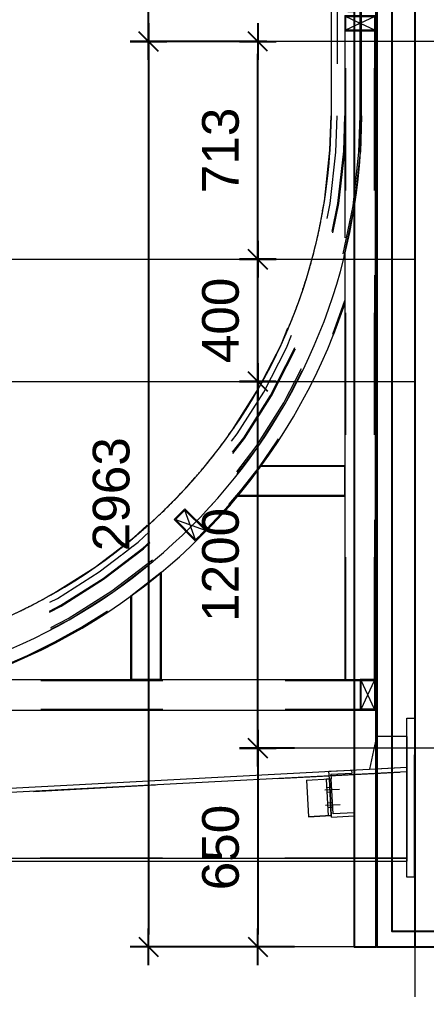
# Model space of a CAD drawing. Header units: millimetres. Extents: x 652937 to 1670132, y 1473552 to 2851037.
# Drawn here: x 663581.699 to 663583.032, y 1524558.998 to 1524562.173 of the extents above; entities that cross this region are included whole.
import ezdxf

# ---------------------------------------------------------------- set-up
doc = ezdxf.new("R2010")
doc.units = ezdxf.units.MM
for name, pattern in [('Grid Line', [22.225, 12.7, -3.175, 3.175, -3.175]), ('HIDDEN', [0.375, 0.25, -0.125]), ('XKITLINE00', [0]), ('XKITLINE02', [4, 2, -2])]:
    doc.linetypes.add(name, pattern=pattern)
doc.layers.add('000 - 0_HIDE_OBJ_FRAMING_DEF_SUB', color=7, linetype='Continuous', plot=False)
for name, color, linetype, lineweight in [('A-230-M_FLOOR', 7, 'Continuous', 25), ('Bolt', 7, 'Continuous', 0), ('Part', 7, 'Continuous', 0), ('Vertical Circulation', 7, 'Continuous', 9), ('Z-030-M_GRID', 7, 'Continuous', 9), ('Z-230-A_LEVEL', 7, 'Continuous', 9)]:
    doc.layers.add(name, color=color, linetype=linetype, lineweight=lineweight)
doc.layers.add('S-DIM', color=7, linetype='Continuous')
doc.styles.add('Arial', font='arial.ttf')
doc.dimstyles.new('Dim 40 - End', dxfattribs={"dimscale": 0.04, "dimtxt": 3, "dimasz": 1, "dimexe": 0, "dimexo": 2.5, "dimgap": 1.5, "dimtad": 1, "dimdec": 0, "dimlfac": 1000, "dimzin": 1, "dimdsep": 46, "dimtxsty": 'Arial', "dimblk": 'END', "dimcen": 0.09, "dimclrd": 7, "dimclre": 7, "dimclrt": 7, "dimadec": 0, "dimazin": 0, "dimtfac": 1, "dimtdec": 0, "dimtix": 1, "dimtofl": 0, "dimtmove": 2, "dimatfit": 3, "dimfxl": 1, "dimtfill": 1, "dimtfillclr": 256, "dimtolj": 1, "dimtzin": 0, "dimarcsym": 0})

# ---------------------------------------------------------------- blocks, each defined once
blk = doc.blocks.new('GM_Louver Grill Vertical Z1 - Z Profile-V141-ENT 3 ELE-4 Sheet')
at = {"layer": '000 - 0_HIDE_OBJ_FRAMING_DEF_SUB', "color": 7}
blk.add_line((187463.5, 105550), (187463.5, 114870), dxfattribs=at)
blk = doc.blocks.new('E4')
at = {"layer": '000 - 0_HIDE_OBJ_FRAMING_DEF_SUB', "color": 7}
for points in [[(-1567668.2, 114870), (-1567741.2, 114870), (-1567741.2, 105550), (-1567668.2, 105550)], [(-1566166.2, 114870), (-1567666.2, 114870), (-1567666.2, 105550), (-1566166.2, 105550)], [(-1567616.2, 114820), (-1566216.2, 114820), (-1566216.2, 105600), (-1567616.2, 105600)]]:
    blk.add_lwpolyline(points, close=True, dxfattribs=at)
blk.add_blockref('GM_Louver Grill Vertical Z1 - Z Profile-V141-ENT 3 ELE-4 Sheet', (-1755004.7, 0), dxfattribs=at)
blk = doc.blocks.new('END')
at = {"color": 7}
for p, q in [((-0.795, -0.795), (0.795, 0.795)), ((0, 1.5), (0, -1.5)), ((1.5, 0), (-1.5, 0))]:
    blk.add_line(p, q, dxfattribs=at)
blk = doc.blocks.new('*D139')
at = {"layer": 'Defpoints', "color": 7, "transparency": 16777216}
for p in [(663582.4793, 1524560.9881), (663582.5728, 1524560.9881), (663582.5728, 1524559.7881)]:
    blk.add_point(p, dxfattribs=at)
at = {"layer": 'S-DIM', "color": 7, "lineweight": -2, "transparency": 16777216}
for p, q in [((663582.4728, 1524560.9881), (663582.4793, 1524560.9881)), ((663582.4793, 1524559.8281), (663582.4793, 1524560.9481)), ((663582.4728, 1524559.7881), (663582.4793, 1524559.7881))]:
    blk.add_line(p, q, dxfattribs=at)
at = {"layer": 'S-DIM', "color": 7, "lineweight": -2, "transparency": 16777216, "xscale": 0.04, "yscale": 0.04, "zscale": 0.04}
for p, rotation in [((663582.4793, 1524560.9881), 90), ((663582.4793, 1524559.7881), 270)]:
    blk.add_blockref('END', p, dxfattribs=dict(at, rotation=rotation))
at = {"layer": 'S-DIM', "color": 7, "transparency": 16777216, "insert": (663582.3581, 1524560.3881), "char_height": 0.12, "attachment_point": 5, "rotation": 90, "style": 'Arial', "bg_fill": 3, "box_fill_scale": 1.1, "bg_fill_color": 256, "bg_fill_true_color": 13158600, "bg_fill_transparency": 0}
blk.add_mtext('\\A1;1200', dxfattribs=at)
blk = doc.blocks.new('*D140')
at = {"layer": 'Defpoints', "color": 7, "transparency": 16777216}
for p in [(663582.4793, 1524561.3881), (663582.6008, 1524561.3881), (663582.6008, 1524560.9881)]:
    blk.add_point(p, dxfattribs=at)
at = {"layer": 'S-DIM', "color": 7, "lineweight": -2, "transparency": 16777216}
for p, q in [((663582.5008, 1524561.3881), (663582.4793, 1524561.3881)), ((663582.4793, 1524561.0281), (663582.4793, 1524561.3481)), ((663582.5008, 1524560.9881), (663582.4793, 1524560.9881))]:
    blk.add_line(p, q, dxfattribs=at)
at = {"layer": 'S-DIM', "color": 7, "lineweight": -2, "transparency": 16777216, "xscale": 0.04, "yscale": 0.04, "zscale": 0.04}
for p, rotation in [((663582.4793, 1524561.3881), 90), ((663582.4793, 1524560.9881), 270)]:
    blk.add_blockref('END', p, dxfattribs=dict(at, rotation=rotation))
at = {"layer": 'S-DIM', "color": 7, "transparency": 16777216, "insert": (663582.3581, 1524561.1881), "char_height": 0.12, "attachment_point": 5, "rotation": 90, "style": 'Arial', "bg_fill": 3, "box_fill_scale": 1.1, "bg_fill_color": 256, "bg_fill_true_color": 13158600, "bg_fill_transparency": 0}
blk.add_mtext('\\A1;400', dxfattribs=at)
blk = doc.blocks.new('*D141')
at = {"layer": 'Defpoints', "color": 7, "transparency": 16777216}
for p in [(663582.4793, 1524562.1006), (663582.6094, 1524562.1006), (663582.6094, 1524561.3881)]:
    blk.add_point(p, dxfattribs=at)
at = {"layer": 'S-DIM', "color": 7, "lineweight": -2, "transparency": 16777216}
for p, q in [((663582.5094, 1524562.1006), (663582.4793, 1524562.1006)), ((663582.4793, 1524561.4281), (663582.4793, 1524562.0606)), ((663582.5094, 1524561.3881), (663582.4793, 1524561.3881))]:
    blk.add_line(p, q, dxfattribs=at)
at = {"layer": 'S-DIM', "color": 7, "lineweight": -2, "transparency": 16777216, "xscale": 0.04, "yscale": 0.04, "zscale": 0.04}
for p, rotation in [((663582.4793, 1524562.1006), 90), ((663582.4793, 1524561.3881), 270)]:
    blk.add_blockref('END', p, dxfattribs=dict(at, rotation=rotation))
at = {"layer": 'S-DIM', "color": 7, "transparency": 16777216, "insert": (663582.358, 1524561.7444), "char_height": 0.12, "attachment_point": 5, "rotation": 90, "style": 'Arial', "bg_fill": 3, "box_fill_scale": 1.1, "bg_fill_color": 256, "bg_fill_true_color": 13158600, "bg_fill_transparency": 0}
blk.add_mtext('\\A1;713', dxfattribs=at)
blk = doc.blocks.new('*D148')
at = {"layer": 'Defpoints', "color": 7, "transparency": 16777216}
for p in [(663582.1216, 1524563.6006), (663582.3348, 1524563.6006), (663582.3348, 1524562.1006)]:
    blk.add_point(p, dxfattribs=at)
at = {"layer": 'S-DIM', "color": 7, "lineweight": -2, "transparency": 16777216}
for p, q in [((663582.2348, 1524563.6006), (663582.1216, 1524563.6006)), ((663582.1216, 1524562.1406), (663582.1216, 1524563.5606)), ((663582.2348, 1524562.1006), (663582.1216, 1524562.1006))]:
    blk.add_line(p, q, dxfattribs=at)
at = {"layer": 'S-DIM', "color": 7, "lineweight": -2, "transparency": 16777216, "xscale": 0.04, "yscale": 0.04, "zscale": 0.04}
for p, rotation in [((663582.1216, 1524563.6006), 90), ((663582.1216, 1524562.1006), 270)]:
    blk.add_blockref('END', p, dxfattribs=dict(at, rotation=rotation))
at = {"layer": 'S-DIM', "color": 7, "transparency": 16777216, "insert": (663582.0003, 1524562.8506), "char_height": 0.12, "attachment_point": 5, "rotation": 90, "style": 'Arial', "bg_fill": 3, "box_fill_scale": 1.1, "bg_fill_color": 256, "bg_fill_true_color": 13158600, "bg_fill_transparency": 0}
blk.add_mtext('\\A1;1500', dxfattribs=at)
blk = doc.blocks.new('*D150')
at = {"layer": 'Defpoints', "color": 7, "transparency": 16777216}
for p in [(663582.5976, 1524562.1006), (663582.1216, 1524559.1381), (663582.5976, 1524559.1381)]:
    blk.add_point(p, dxfattribs=at)
at = {"layer": 'S-DIM', "color": 7, "lineweight": -2, "transparency": 16777216}
for p, q in [((663582.4976, 1524562.1006), (663582.1216, 1524562.1006)), ((663582.1216, 1524562.0606), (663582.1216, 1524559.1781)), ((663582.4976, 1524559.1381), (663582.1216, 1524559.1381))]:
    blk.add_line(p, q, dxfattribs=at)
at = {"layer": 'S-DIM', "color": 7, "lineweight": -2, "transparency": 16777216, "xscale": 0.04, "yscale": 0.04, "zscale": 0.04}
for p, rotation in [((663582.1216, 1524562.1006), 90), ((663582.1216, 1524559.1381), 270)]:
    blk.add_blockref('END', p, dxfattribs=dict(at, rotation=rotation))
at = {"layer": 'S-DIM', "color": 7, "transparency": 16777216, "insert": (663582.0003, 1524560.6194), "char_height": 0.12, "attachment_point": 5, "rotation": 90, "style": 'Arial', "bg_fill": 3, "box_fill_scale": 1.1, "bg_fill_color": 256, "bg_fill_true_color": 13158600, "bg_fill_transparency": 0}
blk.add_mtext('\\A1;2963', dxfattribs=at)
blk = doc.blocks.new('*D152')
at = {"layer": 'Defpoints', "color": 7, "transparency": 16777216}
for p in [(663582.6993, 1524559.7881), (663582.4793, 1524559.1381), (663582.6993, 1524559.1381)]:
    blk.add_point(p, dxfattribs=at)
at = {"layer": 'S-DIM', "color": 7, "lineweight": -2, "transparency": 16777216}
for p, q in [((663582.5993, 1524559.7881), (663582.4793, 1524559.7881)), ((663582.4793, 1524559.7481), (663582.4793, 1524559.1781)), ((663582.5993, 1524559.1381), (663582.4793, 1524559.1381))]:
    blk.add_line(p, q, dxfattribs=at)
at = {"layer": 'S-DIM', "color": 7, "lineweight": -2, "transparency": 16777216, "xscale": 0.04, "yscale": 0.04, "zscale": 0.04}
for p, rotation in [((663582.4793, 1524559.7881), 90), ((663582.4793, 1524559.1381), 270)]:
    blk.add_blockref('END', p, dxfattribs=dict(at, rotation=rotation))
at = {"layer": 'S-DIM', "color": 7, "transparency": 16777216, "insert": (663582.3581, 1524559.4631), "char_height": 0.12, "attachment_point": 5, "rotation": 90, "style": 'Arial', "bg_fill": 3, "box_fill_scale": 1.1, "bg_fill_color": 256, "bg_fill_true_color": 13158600, "bg_fill_transparency": 0}
blk.add_mtext('\\A1;650', dxfattribs=at)
blk = doc.blocks.new('*A20251517')
at = {"layer": 'Part', "color": 7, "linetype": 'XKITLINE02', "lineweight": 0}
for p, q in [((661.909227, 38.768114), (661.534218, 38.768114)), ((661.534218, 38.768114), (661.534218, 35.818114)), ((661.909218, 37.518114), (661.909218, 38.768114)), ((661.809218, 38.668114), (661.634218, 38.668114)), ((661.634218, 38.668114), (661.634218, 35.818114)), ((661.809218, 37.518114), (661.809218, 38.668114)), ((661.809218, 38.668114), (661.809227, 38.668114)), ((661.909218, 37.518114), (661.809218, 37.518114)), ((661.909227, 37.518114), (661.909218, 37.518114)), ((661.534218, 35.818114), (661.534103, 35.814588)), ((661.614735, 35.222945), (661.634218, 35.818114)), ((661.515329, 35.241103), (661.514949, 35.229486)), ((653.122833, 26.837389), (653.111288, 26.837011)), ((652.534204, 26.818121), (647.284207, 26.818121)), ((647.284207, 26.818121), (647.284207, 26.718121)), ((652.534204, 26.718121), (647.284207, 26.718121)), ((652.534204, 26.718121), (653.129373, 26.737603))]:
    blk.add_line(p, q, dxfattribs=at)
at = {"layer": 'Part', "color": 7, "linetype": 'XKITLINE00', "lineweight": 0}
for p, q in [((661.534103, 35.814588), (661.515329, 35.241103)), ((653.111288, 26.837011), (652.534204, 26.818121))]:
    blk.add_line(p, q, dxfattribs=at)
at = {"layer": 'Part', "color": 7, "linetype": 'XKITLINE02', "lineweight": 0}
for radius, start, end in [(9.099993, 273.749874, 356.249995), (8.999993, 355.090883, 356.249995), (8.999993, 351.173838, 352.647307), (8.999993, 347.395183, 348.9705), (8.999993, 343.662645, 345.293508), (8.999993, 339.951066, 341.616302), (8.999993, 336.250772, 337.938847), (8.999993, 332.55725, 334.2611), (8.999993, 328.868109, 330.583009), (8.999993, 325.181966, 326.904507), (8.999993, 321.497964, 323.225508), (8.999993, 317.815545, 319.545902), (8.999993, 314.134329, 315.865543), (8.999993, 310.454048, 312.184236), (8.999993, 306.774508, 308.501708), (8.999993, 303.095567, 304.817577), (8.999993, 299.417466, 301.131274), (8.999993, 295.739362, 297.441934), (8.999993, 292.061602, 293.748154), (8.999993, 288.384133, 290.047513), (8.999993, 284.706912, 286.335439), (8.999993, 281.029904, 282.60213), (8.999993, 273.749874, 274.901874), (8.999993, 277.35308, 278.822102)]:
    blk.add_arc((652.534225, 35.818114), radius, start, end, dxfattribs=at)
at = {"layer": 'Part', "color": 7, "linetype": 'XKITLINE00', "lineweight": 0}
for start, end in [(352.647307, 355.090883), (348.9705, 351.173838), (345.293508, 347.395183), (341.616302, 343.662645), (337.938847, 339.951066), (334.2611, 336.250772), (330.583009, 332.55725), (326.904507, 328.868109), (323.225508, 325.181966), (319.545902, 321.497964), (315.865543, 317.815545), (312.184236, 314.134329), (308.501708, 310.454048), (304.817577, 306.774508), (301.131274, 303.095567), (297.441934, 299.417466), (293.748154, 295.739362), (290.047513, 292.061602), (286.335439, 288.384133), (282.60213, 284.706912), (274.901874, 277.35308), (278.822102, 281.029904)]:
    blk.add_arc((652.534225, 35.818114), 8.999993, start, end, dxfattribs=at)
blk = doc.blocks.new('*A20261518')
at = {"layer": 'Part', "color": 7, "linetype": 'XKITLINE00', "lineweight": 0}
for p, q in [((661.534214, 38.768114), (661.534214, 35.818107)), ((662.034218, 38.768114), (661.534214, 38.768114)), ((662.034214, 35.818106), (662.034214, 38.768114)), ((661.534214, 35.818107), (661.516453, 35.252993)), ((662.015466, 35.221596), (662.034214, 35.818106)), ((653.099323, 26.83588), (652.534208, 26.818121)), ((647.284203, 26.818121), (652.534208, 26.818121)), ((647.284203, 26.818121), (647.284203, 26.318121)), ((647.284203, 26.318121), (652.534208, 26.318121)), ((652.534208, 26.318121), (653.130718, 26.336867))]:
    blk.add_line(p, q, dxfattribs=at)
at = {"layer": 'Part', "color": 7, "linetype": 'XKITLINE02', "lineweight": 0}
for p, q in [((661.534218, 38.768114), (661.534218, 35.818107)), ((662.009214, 35.818106), (662.009214, 38.768114)), ((662.009218, 35.818106), (662.009218, 38.768114)), ((662.034218, 35.818106), (662.034218, 38.768114)), ((661.516453, 35.252993), (661.534214, 35.818107)), ((661.534214, 35.817958), (661.516458, 35.252993)), ((661.516458, 35.252993), (661.534214, 35.817952)), ((661.534218, 35.818107), (661.534214, 35.817958)), ((661.534214, 35.817952), (661.534218, 35.818107)), ((662.009214, 35.818106), (661.990516, 35.223166)), ((661.99052, 35.223166), (662.009218, 35.818106)), ((662.034214, 35.817951), (662.015471, 35.221596)), ((662.034218, 35.818106), (662.034214, 35.817951)), ((652.534209, 26.818121), (653.099323, 26.83588)), ((653.099327, 26.83588), (652.534213, 26.818121)), ((652.534213, 26.818121), (653.099327, 26.83588)), ((647.284207, 26.818121), (647.284207, 26.318121)), ((652.534208, 26.818121), (652.534213, 26.818121)), ((653.129148, 26.361818), (652.534209, 26.343121)), ((652.534213, 26.343121), (653.129153, 26.361818)), ((647.284203, 26.343121), (652.534213, 26.343121)), ((652.534208, 26.318121), (652.534213, 26.318121)), ((653.130723, 26.336867), (652.534213, 26.318121))]:
    blk.add_line(p, q, dxfattribs=at)
at = {"layer": 'Part', "color": 7, "linetype": 'XKITLINE00', "lineweight": 0}
for radius in [9.000005, 9.500005]:
    blk.add_arc((652.534208, 35.818126), radius, 273.599995, 356.399881, dxfattribs=at)
at = {"layer": 'Part', "color": 7, "linetype": 'XKITLINE02', "lineweight": 0}
for centre, radius in [((652.534209, 35.818126), 9.000005), ((652.534213, 35.818126), 9.000005), ((652.534213, 35.818126), 9.000005), ((652.534209, 35.818126), 9.475005), ((652.534213, 35.818126), 9.475005), ((652.534213, 35.818126), 9.500005)]:
    blk.add_arc(centre, radius, 273.599995, 356.399881, dxfattribs=at)
blk = doc.blocks.new('*A20671558')
at = {"layer": 'Part', "color": 7, "linetype": 'XKITLINE02', "lineweight": 0}
for p, q in [((648.676025, 24.343026), (662.776018, 25.081973)), ((662.776018, 25.081973), (662.776018, 23.668126)), ((662.776018, 25.081973), (662.776018, 23.668126)), ((648.676026, 23.668126), (648.676025, 24.343026)), ((662.776018, 23.668126), (648.676025, 23.668126))]:
    blk.add_line(p, q, dxfattribs=at)
blk = doc.blocks.new('*A20681559')
at = {"layer": 'Part', "color": 7, "linetype": 'XKITLINE00', "lineweight": 0}
for p, q in [((648.676022, 23.618126), (648.676022, 23.668126)), ((649.050994, 23.668126), (662.776022, 23.668126)), ((648.676029, 23.618126), (648.676022, 23.618126)), ((648.676022, 23.618126), (662.776022, 23.618126))]:
    blk.add_line(p, q, dxfattribs=at)
at = {"layer": 'Part', "color": 7, "linetype": 'XKITLINE02', "lineweight": 0}
for p, q in [((648.676022, 23.668126), (649.050994, 23.668126)), ((648.676029, 23.668126), (648.676029, 23.618126)), ((662.776029, 23.668126), (662.776022, 23.668126)), ((662.776022, 23.668126), (662.776022, 23.618126)), ((662.776029, 23.668126), (662.776022, 23.668126)), ((662.776029, 23.618126), (662.776029, 23.668126)), ((662.776022, 23.618126), (662.776029, 23.618126)), ((662.776022, 23.618126), (662.776029, 23.618126))]:
    blk.add_line(p, q, dxfattribs=at)
blk = doc.blocks.new('*A20691560')
at = {"layer": 'Part', "color": 7, "linetype": 'XKITLINE00', "lineweight": 0}
for p, q in [((648.676022, 24.418126), (662.776022, 25.157076)), ((662.776022, 25.081973), (650.068044, 24.415976)), ((648.705994, 24.344594), (649.868044, 24.405495)), ((649.91826, 24.408126), (649.893044, 24.406805))]:
    blk.add_line(p, q, dxfattribs=at)
at = {"layer": 'Part', "color": 7, "linetype": 'XKITLINE02', "lineweight": 0}
for p, q in [((662.776022, 25.157076), (662.776022, 25.081973)), ((662.776029, 25.157076), (662.776022, 25.157076)), ((662.776022, 25.157076), (662.776029, 25.157076)), ((662.776029, 25.081973), (662.776029, 25.157076)), ((662.776022, 25.081973), (662.776029, 25.081973)), ((662.776029, 25.081973), (662.776022, 25.081973)), ((648.679948, 24.343229), (648.676022, 24.418126)), ((648.676029, 24.418126), (648.679954, 24.343229)), ((648.679948, 24.343229), (648.705994, 24.344594)), ((648.679954, 24.343229), (648.679948, 24.343229)), ((649.868044, 24.405495), (649.893044, 24.406805)), ((649.91826, 24.408126), (650.068044, 24.415976)), ((649.918267, 24.408126), (649.91826, 24.408126))]:
    blk.add_line(p, q, dxfattribs=at)
blk = doc.blocks.new('*A20701561')
at = {"layer": 'Part', "color": 7, "linetype": 'XKITLINE02', "lineweight": 0}
for p, q in [((648.784211, 26.593119), (648.784212, 26.593119)), ((648.784211, 26.593119), (648.784211, 26.318121)), ((648.784211, 26.593119), (654.7918, 26.593119)), ((648.784211, 26.577119), (648.784212, 26.577119)), ((648.784211, 26.577119), (662.259222, 26.577119)), ((648.784212, 26.593119), (648.784212, 26.093119)), ((662.259222, 26.093119), (662.259222, 26.593119)), ((648.784212, 26.109119), (648.784211, 26.109119)), ((648.784211, 26.109119), (662.259222, 26.109119))]:
    blk.add_line(p, q, dxfattribs=at)
at = {"layer": 'Part', "color": 7, "linetype": 'XKITLINE00', "lineweight": 0}
for p, q in [((654.7918, 26.593119), (662.259221, 26.593119)), ((662.259221, 26.593119), (662.259222, 26.593119)), ((662.259221, 26.593119), (662.259221, 26.093119)), ((648.784211, 26.318121), (648.784211, 26.093119)), ((648.784212, 26.093119), (648.784211, 26.093119)), ((648.784211, 26.093119), (662.259222, 26.093119))]:
    blk.add_line(p, q, dxfattribs=at)
blk = doc.blocks.new('*A20711562')
at = {"layer": 'Part', "color": 7, "linetype": 'XKITLINE02', "lineweight": 0}
for p, q in [((661.759221, 37.205614), (662.034214, 37.205614)), ((661.759221, 37.205614), (661.759221, 33.560559)), ((661.759222, 37.205614), (661.759222, 26.593119)), ((661.775221, 26.593119), (661.775221, 37.205614)), ((661.775222, 26.593119), (661.775222, 37.205614)), ((662.243221, 26.593119), (662.243221, 37.205614)), ((662.243222, 37.205614), (662.243222, 26.593119)), ((662.259222, 37.205614), (662.259221, 37.205614)), ((662.259222, 37.205614), (662.259222, 26.593119)), ((662.259221, 26.593119), (662.259222, 26.593119))]:
    blk.add_line(p, q, dxfattribs=at)
at = {"layer": 'Part', "color": 7, "linetype": 'XKITLINE00', "lineweight": 0}
for p, q in [((662.259221, 37.205614), (662.034214, 37.205614)), ((662.259222, 37.205614), (662.259221, 37.205614)), ((662.259221, 26.593119), (662.259221, 37.205614)), ((661.759221, 33.560559), (661.759221, 26.593119)), ((661.759222, 26.593119), (661.759221, 26.593119)), ((661.759221, 26.593119), (662.259221, 26.593119)), ((662.259222, 26.593119), (662.259221, 26.593119))]:
    blk.add_line(p, q, dxfattribs=at)
blk = doc.blocks.new('*A20721563')
at = {"layer": 'Part', "color": 7, "linetype": 'XKITLINE02', "lineweight": 0}
for p, q in [((661.759201, 35.818117), (661.740998, 35.238875)), ((661.741, 35.238875), (661.759203, 35.818117)), ((661.759201, 35.818117), (661.759201, 33.560473)), ((661.759203, 35.818117), (661.759201, 35.818117)), ((661.759203, 35.818117), (661.759203, 32.746197)), ((661.756967, 35.23787), (661.759202, 35.308989)), ((661.759203, 35.308989), (661.756968, 35.23787)), ((661.759202, 35.308989), (661.759203, 35.308989)), ((661.759202, 32.793407), (661.561402, 32.243997)), ((661.561403, 32.243997), (661.759203, 32.793407)), ((661.759203, 32.746197), (661.576279, 32.238107)), ((661.759203, 32.793407), (661.759202, 32.793407)), ((656.108324, 26.790919), (655.558913, 26.593119)), ((655.558914, 26.593119), (656.108325, 26.790919)), ((656.114215, 26.776043), (655.606125, 26.593119)), ((653.113446, 26.611323), (652.534203, 26.593119)), ((652.534203, 26.593119), (654.791801, 26.593119)), ((652.534205, 26.593119), (653.113447, 26.611323)), ((653.043326, 26.593119), (653.11445, 26.595354)), ((653.043328, 26.593119), (653.043326, 26.593119)), ((653.114452, 26.595354), (653.043328, 26.593119))]:
    blk.add_line(p, q, dxfattribs=at)
at = {"layer": 'Part', "color": 7, "linetype": 'XKITLINE00', "lineweight": 0}
for p, q in [((661.759201, 33.560473), (661.759201, 32.746197)), ((661.576278, 32.238107), (661.759201, 32.746197)), ((661.759201, 32.746197), (661.759203, 32.746197)), ((655.606124, 26.593119), (656.114214, 26.776043)), ((654.791801, 26.593119), (655.606124, 26.593119)), ((655.606124, 26.593119), (655.606125, 26.593119))]:
    blk.add_line(p, q, dxfattribs=at)
at = {"layer": 'Part', "color": 7, "linetype": 'XKITLINE02', "lineweight": 0}
for centre, radius, start, end in [((652.534203, 35.818118), 9.224998, 273.600001, 356.399999), ((652.534205, 35.818118), 9.224998, 273.600001, 356.399999), ((652.534203, 35.818118), 9.240998, 273.600001, 356.399999), ((652.534205, 35.818118), 9.240998, 273.600001, 356.399999), ((652.534203, 35.818118), 9.708998, 291.600001, 338.399999), ((652.534205, 35.818118), 9.708998, 291.600001, 338.399999), ((652.534205, 35.818118), 9.724998, 291.600001, 338.399999)]:
    blk.add_arc(centre, radius, start, end, dxfattribs=at)
at = {"layer": 'Part', "color": 7, "linetype": 'XKITLINE00', "lineweight": 0}
blk.add_arc((652.534203, 35.818118), 9.724998, 291.600001, 338.399999, dxfattribs=at)
blk = doc.blocks.new('*A20781569')
at = {"layer": 'Part', "color": 7, "linetype": 'XKITLINE02', "lineweight": 0}
for p, q in [((662.009229, 26.593119), (662.009222, 26.593119)), ((662.259229, 26.593119), (662.009222, 26.593119)), ((662.009222, 26.593119), (662.009222, 26.093119)), ((662.243222, 26.109119), (662.025222, 26.577119)), ((662.025222, 26.109119), (662.243222, 26.577119)), ((662.025229, 26.577119), (662.025222, 26.577119)), ((662.025222, 26.109119), (662.025222, 26.577119)), ((662.025222, 26.577119), (662.243222, 26.577119)), ((662.025229, 26.109119), (662.243229, 26.577119)), ((662.243229, 26.109119), (662.025229, 26.577119)), ((662.243229, 26.577119), (662.243222, 26.577119)), ((662.243222, 26.577119), (662.243222, 26.109119)), ((662.259222, 26.093119), (662.259222, 26.593119)), ((662.009222, 26.093119), (662.259229, 26.093119)), ((662.025229, 26.109119), (662.025222, 26.109119)), ((662.243222, 26.109119), (662.025222, 26.109119)), ((662.243229, 26.109119), (662.243222, 26.109119))]:
    blk.add_line(p, q, dxfattribs=at)
blk = doc.blocks.new('*A20851576')
at = {"layer": 'Part', "color": 7, "linetype": 'XKITLINE00', "lineweight": 0}
for p, q in [((662.776014, 25.957098), (662.901014, 25.957098)), ((662.776014, 23.357098), (662.776014, 25.957098)), ((662.901022, 25.957098), (662.901014, 25.957098)), ((662.901014, 25.957098), (662.901014, 23.357098)), ((662.901014, 23.357098), (662.776014, 23.357098)), ((662.901014, 23.357098), (662.901022, 23.357098))]:
    blk.add_line(p, q, dxfattribs=at)
at = {"layer": 'Part', "color": 7, "linetype": 'XKITLINE02', "lineweight": 0}
for p, q in [((662.776022, 23.357098), (662.776022, 25.957098)), ((662.901014, 25.957098), (662.901022, 25.957098)), ((662.901022, 23.357098), (662.901022, 25.957098)), ((662.901014, 23.357098), (662.901022, 23.357098))]:
    blk.add_line(p, q, dxfattribs=at)
blk = doc.blocks.new('*A20861577')
at = {"layer": 'Part', "color": 7, "linetype": 'XKITLINE02', "lineweight": 0}
for p, q in [((661.131901, 24.945729), (661.506387, 24.965355)), ((661.131901, 24.945729), (661.163303, 24.346552)), ((661.50639, 24.965355), (661.461449, 24.963)), ((661.492851, 24.363822), (661.461449, 24.963)), ((661.492853, 24.363822), (661.461451, 24.963)), ((661.506387, 24.965355), (661.50639, 24.965355)), ((661.506387, 24.965355), (661.537789, 24.366178)), ((661.50639, 24.965355), (661.537791, 24.366178)), ((661.163303, 24.346552), (661.537789, 24.366178)), ((661.537791, 24.366178), (661.492851, 24.363822)), ((661.537791, 24.366178), (661.537789, 24.366178))]:
    blk.add_line(p, q, dxfattribs=at)
blk = doc.blocks.new('*A20871578')
at = {"layer": 'Part', "color": 7, "linetype": 'XKITLINE00', "lineweight": 0}
for p, q in [((661.131901, 24.945729), (661.506385, 24.965355)), ((661.131901, 24.945729), (661.163302, 24.346552)), ((661.492848, 24.363822), (661.461446, 24.963)), ((661.537786, 24.366178), (661.506385, 24.965355)), ((661.506385, 24.965355), (661.506387, 24.965355)), ((661.537786, 24.366178), (661.163302, 24.346552)), ((661.537788, 24.366178), (661.537786, 24.366178))]:
    blk.add_line(p, q, dxfattribs=at)
at = {"layer": 'Part', "color": 7, "linetype": 'XKITLINE02', "lineweight": 0}
for p, q in [((661.49285, 24.363822), (661.461448, 24.963)), ((661.506385, 24.965355), (661.506387, 24.965355)), ((661.537788, 24.366178), (661.506387, 24.965355)), ((661.537786, 24.366178), (661.537788, 24.366178))]:
    blk.add_line(p, q, dxfattribs=at)
blk = doc.blocks.new('*A20881579')
at = {"layer": 'Bolt', "color": 7, "linetype": 'XKITLINE02', "lineweight": 0}
for p, q in [((661.431149, 24.786202), (661.670425, 24.798658)), ((661.468746, 24.825709), (661.513685, 24.828049)), ((661.51368, 24.828049), (661.543639, 24.829608)), ((661.472645, 24.750811), (661.517584, 24.75315)), ((661.517579, 24.75315), (661.547539, 24.75471)), ((661.444146, 24.53654), (661.683422, 24.548996)), ((661.481743, 24.576048), (661.526682, 24.578387)), ((661.485642, 24.501149), (661.530581, 24.503488)), ((661.526677, 24.578387), (661.556636, 24.579946)), ((661.530576, 24.503488), (661.560536, 24.505048))]:
    blk.add_line(p, q, dxfattribs=at)
blk = doc.blocks.new('*A20931584')
at = {"layer": 'Part', "color": 7, "linetype": 'XKITLINE00', "lineweight": 0}
for p, q in [((662.276018, 25.657073), (662.162911, 25.124942)), ((662.776018, 25.657073), (662.276018, 25.657073))]:
    blk.add_line(p, q, dxfattribs=at)
at = {"layer": 'Part', "color": 7, "linetype": 'XKITLINE02', "lineweight": 0}
for p, q in [((662.776018, 25.157073), (662.776018, 25.657073)), ((662.776018, 25.657073), (662.776018, 25.157073)), ((662.162911, 25.124942), (662.776018, 25.157073))]:
    blk.add_line(p, q, dxfattribs=at)
blk = doc.blocks.new('*A20971588')
at = {"layer": 'Part', "color": 7, "linetype": 'XKITLINE00', "lineweight": 0}
for p, q in [((660.004476, 29.593119), (660.395075, 30.093119)), ((660.395075, 30.093119), (661.759221, 30.093119)), ((661.759222, 30.093119), (661.759221, 30.093119)), ((661.759221, 30.093119), (661.759221, 29.593119)), ((660.004476, 29.593119), (661.759221, 29.593119)), ((661.759221, 29.593119), (661.759222, 29.593119))]:
    blk.add_line(p, q, dxfattribs=at)
at = {"layer": 'Part', "color": 7, "linetype": 'XKITLINE02', "lineweight": 0}
for p, q in [((660.004477, 29.593119), (660.395077, 30.093119)), ((661.759222, 30.077119), (660.382576, 30.077119)), ((661.759221, 30.093119), (661.759222, 30.093119)), ((661.759222, 30.077119), (661.759221, 30.077119)), ((661.759222, 29.593119), (661.759222, 30.093119)), ((660.016975, 29.609119), (661.759222, 29.609119)), ((661.759221, 29.609119), (661.759222, 29.609119)), ((661.759221, 29.593119), (661.759222, 29.593119))]:
    blk.add_line(p, q, dxfattribs=at)
blk = doc.blocks.new('*A20981589')
at = {"layer": 'Part', "color": 7, "linetype": 'XKITLINE02', "lineweight": 0}
for p, q in [((661.759222, 37.455614), (661.759222, 37.205614)), ((661.759222, 37.455614), (662.034214, 37.455614)), ((661.775222, 37.439614), (662.034214, 37.318972)), ((661.775229, 37.439614), (661.775222, 37.439614)), ((661.775222, 37.439614), (662.034214, 37.439614)), ((661.775222, 37.221614), (661.775222, 37.439614)), ((661.775222, 37.221614), (662.034214, 37.342255)), ((661.775229, 37.221614), (662.243229, 37.439614)), ((661.775229, 37.439614), (662.243229, 37.221614)), ((661.759229, 37.205614), (661.759222, 37.205614)), ((661.759222, 37.205614), (662.259229, 37.205614)), ((661.775229, 37.221614), (661.775222, 37.221614)), ((661.775222, 37.221614), (662.034214, 37.221614))]:
    blk.add_line(p, q, dxfattribs=at)
at = {"layer": 'Part', "color": 7, "linetype": 'XKITLINE00', "lineweight": 0}
for p, q in [((662.034214, 37.455614), (662.259229, 37.455614)), ((662.034214, 37.342255), (662.243222, 37.439614)), ((662.034214, 37.439614), (662.243222, 37.439614)), ((662.034214, 37.318972), (662.243222, 37.221614)), ((662.243229, 37.439614), (662.243222, 37.439614)), ((662.243222, 37.439614), (662.243222, 37.221614)), ((662.259222, 37.205614), (662.259222, 37.455614)), ((662.034214, 37.221614), (662.243222, 37.221614)), ((662.243229, 37.221614), (662.243222, 37.221614))]:
    blk.add_line(p, q, dxfattribs=at)
blk = doc.blocks.new('*A21061597')
at = {"layer": 'Part', "color": 7, "linetype": 'XKITLINE00', "lineweight": 0}
blk.add_line((661.49984, 25.09025), (661.874333, 25.109876), dxfattribs=at)
at = {"layer": 'Part', "color": 7, "linetype": 'XKITLINE02', "lineweight": 0}
for p, q in [((661.506382, 24.965421), (661.49984, 25.09025)), ((661.876943, 25.059944), (661.874326, 25.109876)), ((661.506379, 24.965421), (661.536341, 24.966991)), ((661.539089, 24.341278), (661.506379, 24.965421)), ((661.506379, 24.965421), (661.506382, 24.965421)), ((661.532416, 25.041888), (661.87695, 25.059944)), ((661.532416, 25.041888), (661.536341, 24.966991)), ((661.536341, 24.966991), (661.536338, 24.966991)), ((661.566431, 24.392779), (661.536338, 24.966991)), ((661.539089, 24.341278), (661.913575, 24.360904)), ((661.539099, 24.341278), (661.539089, 24.341278)), ((661.910959, 24.410835), (661.566431, 24.392779)), ((661.566441, 24.392779), (661.566431, 24.392779)), ((661.910968, 24.410835), (661.910959, 24.410835)), ((661.913575, 24.360904), (661.910959, 24.410835)), ((661.913585, 24.360904), (661.913575, 24.360904))]:
    blk.add_line(p, q, dxfattribs=at)
blk = doc.blocks.new('*A22101701')
at = {"layer": 'Part', "color": 7, "linetype": 'XKITLINE02', "lineweight": 0}
for p, q in [((659.142255, 29.386837), (658.965479, 29.21006)), ((659.495809, 29.033283), (659.142255, 29.386837)), ((659.142262, 29.386837), (659.142255, 29.386837)), ((658.965486, 29.21006), (658.965479, 29.21006)), ((658.965479, 29.21006), (659.319032, 28.856507)), ((658.988106, 29.21006), (659.142255, 29.364209)), ((658.988106, 29.21006), (659.473181, 29.033283)), ((658.988113, 29.21006), (658.988106, 29.21006)), ((659.319032, 28.879134), (658.988106, 29.21006)), ((658.988113, 29.21006), (659.473188, 29.033283)), ((659.319032, 28.879134), (659.142255, 29.364209)), ((659.142262, 29.364209), (659.142255, 29.364209)), ((659.142255, 29.364209), (659.473181, 29.033283)), ((659.319039, 28.879134), (659.142262, 29.364209)), ((659.473181, 29.033283), (659.319032, 28.879134)), ((659.319032, 28.856507), (659.495809, 29.033283)), ((659.473188, 29.033283), (659.473181, 29.033283)), ((659.495816, 29.033283), (659.495809, 29.033283)), ((659.319039, 28.879134), (659.319032, 28.879134)), ((659.319039, 28.856507), (659.319032, 28.856507))]:
    blk.add_line(p, q, dxfattribs=at)
blk = doc.blocks.new('*A22111702')
at = {"layer": 'Part', "color": 7, "linetype": 'XKITLINE00', "lineweight": 0}
for p, q in [((658.259221, 27.95726), (658.759221, 28.347864)), ((658.759221, 26.593119), (658.759221, 28.347864)), ((658.759221, 28.347864), (658.759222, 28.347864)), ((658.259221, 26.593119), (658.259221, 27.95726)), ((658.259222, 27.95726), (658.259221, 27.95726)), ((658.259222, 26.593119), (658.259221, 26.593119)), ((658.759221, 26.593119), (658.259221, 26.593119)), ((658.759222, 26.593119), (658.759221, 26.593119))]:
    blk.add_line(p, q, dxfattribs=at)
at = {"layer": 'Part', "color": 7, "linetype": 'XKITLINE02', "lineweight": 0}
for p, q in [((658.759222, 28.347864), (658.259222, 27.95726)), ((658.743221, 26.593119), (658.743221, 28.335364)), ((658.743222, 28.335364), (658.743221, 28.335364)), ((658.743222, 26.593119), (658.743222, 28.335364)), ((658.759222, 26.593119), (658.759222, 28.347864)), ((658.259222, 26.593119), (658.259222, 27.95726)), ((658.275221, 26.593119), (658.275221, 27.969759)), ((658.275222, 27.969759), (658.275221, 27.969759)), ((658.275222, 26.593119), (658.275222, 27.969759))]:
    blk.add_line(p, q, dxfattribs=at)
blk = doc.blocks.new('15')
at = {"color": 7, "lineweight": 0, "xscale": 0.2, "yscale": 0.2, "zscale": 0.2}
for name in ['*A20251517', '*A20261518', '*A20981589', '*A20711562', '*A20721563', '*A20971588', '*A22101701', '*A22111702', '*A20701561', '*A20781569', '*A20851576', '*A20931584', '*A20691560', '*A20671558', '*A21061597', '*A20861577', '*A20871578', '*A20881579', '*A20681559']:
    blk.add_blockref(name, (663450.4123, 1524494.2626), dxfattribs=at)

msp = doc.modelspace()

# ---------------------------------------------------------------- linework, layer by layer
at = {"layer": 'A-230-M_FLOOR', "color": 7, "lineweight": 9}
msp.add_lwpolyline([(663582.9942, 1524556.0381), (663582.9942, 1524568.0081), (663583.2442, 1524568.0081), (663583.2442, 1524556.0381)], dxfattribs=at)
at = {"layer": 'Z-030-M_GRID', "color": 7, "linetype": 'HIDDEN', "ltscale": 10}
for p, q in [((663583.2692, 1524562.1006), (663582.0967, 1524562.1006)), ((663583.2442, 1524559.7881), (663582.4457, 1524559.7881)), ((663582.7942, 1524559.1381), (663582.1078, 1524559.1381))]:
    msp.add_line(p, q, dxfattribs=at)
at = {"layer": 'Z-230-A_LEVEL', "color": 7, "linetype": 'Grid Line', "ltscale": 0.5}
for p, q in [((663579.8336, 1524561.3881), (663582.9942, 1524561.3881)), ((663579.8336, 1524560.9881), (663582.9942, 1524560.9881))]:
    msp.add_line(p, q, dxfattribs=at)

# ---------------------------------------------------------------- block references
at = {"color": 7, "xscale": 0.001, "yscale": 0.001, "zscale": 0.001}
msp.add_blockref('E4', (665150.5354, 1524453.5881), dxfattribs=at)

# ---------------------------------------------------------------- next in the draw order: dimensions: what is measured, and where the dimension line sits
at = {"layer": 'S-DIM', "color": 7}
dim = msp.add_linear_dim(base=(663582.4793, 1524560.9881), p1=(663582.5728, 1524559.7881), p2=(663582.5728, 1524560.9881), angle=90, dimstyle='Dim 40 - End', override={"dimclrd": 7, "dimclre": 7, "dimclrt": 7}, dxfattribs=at)
dim.commit()
dim.dimension.update_dxf_attribs({"geometry": '*D139', "text_midpoint": (663582.3581, 1524560.3881)})

# ---------------------------------------------------------------- next in the draw order: dimensions: what is measured, and where the dimension line sits
dim = msp.add_linear_dim(base=(663582.4793, 1524561.3881), p1=(663582.6008, 1524560.9881), p2=(663582.6008, 1524561.3881), angle=90, dimstyle='Dim 40 - End', override={"dimclrd": 7, "dimclre": 7, "dimclrt": 7}, dxfattribs=at)
dim.commit()
dim.dimension.update_dxf_attribs({"geometry": '*D140', "text_midpoint": (663582.3581, 1524561.1881)})

# ---------------------------------------------------------------- next in the draw order: dimensions: what is measured, and where the dimension line sits
dim = msp.add_linear_dim(base=(663582.4793253558, 1524562.1006450921), p1=(663582.6093635813, 1524561.388145091), p2=(663582.6093635813, 1524562.1006450909), angle=90, dimstyle='Dim 40 - End', override={"dimclrd": 7, "dimclre": 7, "dimclrt": 7}, dxfattribs=at)
dim.commit()
dim.dimension.update_dxf_attribs({"geometry": '*D141', "text_midpoint": (663582.35801567, 1524561.744395091)})

# ---------------------------------------------------------------- next in the draw order: dimensions: what is measured, and where the dimension line sits
dim = msp.add_linear_dim(base=(663582.1216, 1524563.6006), p1=(663582.3348, 1524562.1006), p2=(663582.3348, 1524563.6006), angle=90, dimstyle='Dim 40 - End', override={"dimclrd": 7, "dimclre": 7, "dimclrt": 7}, dxfattribs=at)
dim.commit()
dim.dimension.update_dxf_attribs({"geometry": '*D148', "text_midpoint": (663582.0003, 1524562.8506)})

# ---------------------------------------------------------------- next in the draw order: dimensions: what is measured, and where the dimension line sits
dim = msp.add_linear_dim(base=(663582.1215930342, 1524559.1381450919), p1=(663582.5975637346, 1524562.1006450909), p2=(663582.5975637346, 1524559.138145091), angle=90, dimstyle='Dim 40 - End', override={"dimclrd": 7, "dimclre": 7, "dimclrt": 7}, dxfattribs=at)
dim.commit()
dim.dimension.update_dxf_attribs({"geometry": '*D150', "text_midpoint": (663582.0002833484, 1524560.619395091)})

# ---------------------------------------------------------------- next in the draw order: dimensions: what is measured, and where the dimension line sits
dim = msp.add_linear_dim(base=(663582.4793, 1524559.1381), p1=(663582.6993, 1524559.7881), p2=(663582.6993, 1524559.1381), angle=90, dimstyle='Dim 40 - End', override={"dimclrd": 7, "dimclre": 7, "dimclrt": 7}, dxfattribs=at)
dim.commit()
dim.dimension.update_dxf_attribs({"geometry": '*D152', "text_midpoint": (663582.3581, 1524559.4631)})

# ---------------------------------------------------------------- next in the draw order: block references
at = {"layer": 'Vertical Circulation', "color": 7}
msp.add_blockref('15', (0, 60.4319), dxfattribs=at)

doc.saveas('drawing.dxf')
